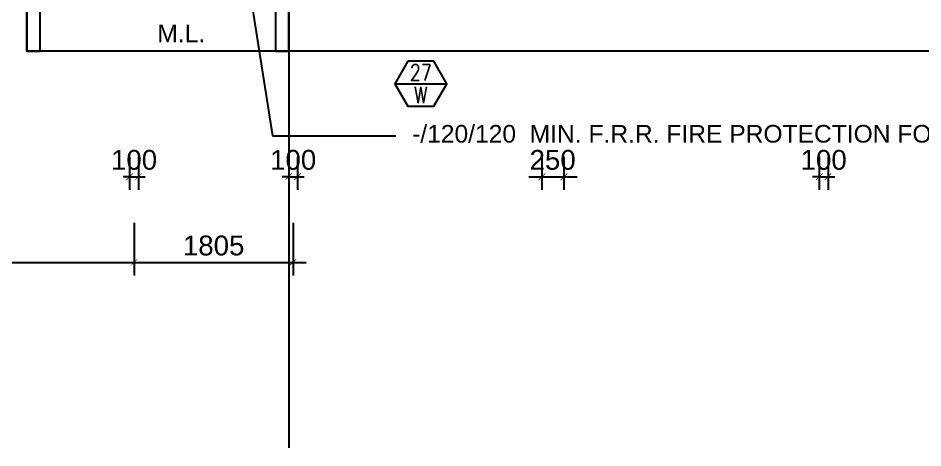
# Model space of a CAD drawing. Header units: millimetres. Extents: x 1500 to 71987, y 7230 to 49618.
# Drawn here: x 51926 to 62202, y 15000 to 19877 of the extents above; entities that cross this region are included whole.
import ezdxf
from ezdxf.enums import TextEntityAlignment as Align

# ---------------------------------------------------------------- set-up
doc = ezdxf.new("R2010")
doc.units = ezdxf.units.MM
doc.header["$MEASUREMENT"] = 0
doc.linetypes.add('CENTERX2', pattern=[101.6, 63.5, -12.7, 12.7, -12.7])
doc.layers.get('0').update_dxf_attribs({"color": 8})
doc.layers.get('Defpoints').update_dxf_attribs({"color": 8})
for name, color, linetype in [('Architectural Features', 8, 'Continuous'), ('GBP Dim', 8, 'Continuous'), ('GBP Text 200', 8, 'Continuous'), ('grid', 8, 'CENTERX2'), ('metal louvres', 8, 'Continuous'), ('TEXT Ref', 8, 'Continuous'), ('Window Mark', 8, 'Continuous')]:
    doc.layers.add(name, color=color, linetype=linetype)
doc.styles.add('BH', font='arial.ttf')
doc.styles.add('ROMANS', font='romans.shx')
doc.dimstyles.new('200 GBP', dxfattribs={"dimscale": 1.5, "dimtxt": 150, "dimasz": 50, "dimexe": 100, "dimexo": 50, "dimgap": 50, "dimtad": 1, "dimdec": 0, "dimzin": 0, "dimdsep": 46, "dimtxsty": 'BH', "dimblk": 'ARCHTICK', "dimcen": 0.09, "dimdle": 100, "dimclrd": 9, "dimclre": 9, "dimclrt": 1, "dimadec": 0, "dimazin": 0, "dimtfac": 1, "dimtdec": 0, "dimtix": 1, "dimtmove": 2, "dimatfit": 3, "dimldrblk": 'ARCHTICK', "dimfxl": 300, "dimfxlon": 1, "dimtolj": 1, "dimtzin": 0, "dimarcsym": 0})
doc.dimstyles.get("Standard").update_dxf_attribs({"dimtxt": 0.18, "dimasz": 0.18, "dimexe": 0.18, "dimexo": 0.0625, "dimgap": 0.09, "dimtad": 0, "dimtih": 1, "dimtoh": 1, "dimdec": 4, "dimzin": 0, "dimdsep": 46, "dimtxsty": 'Standard', "dimcen": 0.09, "dimadec": 0, "dimazin": 0, "dimtfac": 1, "dimtdec": 4, "dimtofl": 0, "dimtmove": 0, "dimatfit": 3, "dimfxl": 1, "dimtolj": 1, "dimtzin": 0, "dimarcsym": 0})

# ---------------------------------------------------------------- blocks, each defined once
blk = doc.blocks.new('MISCWINDOWS')
blk.add_line((-4.04, 0), (4.04, 0))
blk.add_lwpolyline([(-2.02, 3.5), (-4.04, 0), (-2.02, -3.5), (2.02, -3.5), (4.04, 0), (2.02, 3.5)], close=True)
at = {"style": 'BH'}
for tag, p in [('MARK_NUMBER', (0, 1.75)), ('DWG_NUMBER', (0, -1.75))]:
    blk.add_attdef(tag, text='', height=2.5, dxfattribs=at).set_placement(p, align=Align.MIDDLE_CENTER)
blk = doc.blocks.new('A$C65CE4B9A')
at = {"layer": 'grid', "ltscale": 200}
blk.add_line((-14000, 10500), (-14000, -20450), dxfattribs=at)
blk = doc.blocks.new('_ArchTick')
at = {"color": 0, "const_width": 0.1}
blk.add_lwpolyline([(0.5, 0.5), (-0.5, -0.5)], dxfattribs=at)
blk = doc.blocks.new('*D80')
at = {"layer": 'Defpoints', "color": 0, "transparency": 16777216}
for p in [(53293, 19127), (53193, 19106, 0), (53293, 18077)]:
    blk.add_point(p, dxfattribs=at)
at = {"layer": 'GBP Dim', "color": 9, "lineweight": -2, "transparency": 16777216}
for p, q in [((53193, 18302), (53193, 17927)), ((53293, 18302), (53293, 17927)), ((53193, 18077), (53118, 18077)), ((53193, 18077), (53293, 18077)), ((53293, 18077), (53368, 18077))]:
    blk.add_line(p, q, dxfattribs=at)
at = {"layer": 'GBP Dim', "color": 9, "lineweight": -2, "transparency": 16777216, "xscale": 75, "yscale": 75, "zscale": 75}
blk.add_blockref('_ArchTick', (53193, 18077), dxfattribs=at)
at = {"layer": 'GBP Dim', "color": 9, "lineweight": -2, "transparency": 16777216, "xscale": 75, "yscale": 75, "zscale": 75, "rotation": 180}
blk.add_blockref('_ArchTick', (53293, 18077), dxfattribs=at)
at = {"layer": 'GBP Dim', "transparency": 16777216, "insert": (53243, 18267), "char_height": 225, "attachment_point": 5, "style": 'BH'}
blk.add_mtext('\\A1;100', dxfattribs=at)
blk = doc.blocks.new('*D81')
at = {"layer": 'Defpoints', "color": 0, "transparency": 16777216}
for p in [(55100, 19126), (55000, 19105, 0), (55100, 18077)]:
    blk.add_point(p, dxfattribs=at)
at = {"layer": 'GBP Dim', "color": 9, "lineweight": -2, "transparency": 16777216}
for p, q in [((55000, 18302), (55000, 17927)), ((55100, 18302), (55100, 17927)), ((55000, 18077), (54925, 18077)), ((55000, 18077), (55100, 18077)), ((55100, 18077), (55175, 18077))]:
    blk.add_line(p, q, dxfattribs=at)
at = {"layer": 'GBP Dim', "color": 9, "lineweight": -2, "transparency": 16777216, "xscale": 75, "yscale": 75, "zscale": 75}
blk.add_blockref('_ArchTick', (55000, 18077), dxfattribs=at)
at = {"layer": 'GBP Dim', "color": 9, "lineweight": -2, "transparency": 16777216, "xscale": 75, "yscale": 75, "zscale": 75, "rotation": 180}
blk.add_blockref('_ArchTick', (55100, 18077), dxfattribs=at)
at = {"layer": 'GBP Dim', "transparency": 16777216, "insert": (55050, 18267), "char_height": 225, "attachment_point": 5, "style": 'BH'}
blk.add_mtext('\\A1;100', dxfattribs=at)
blk = doc.blocks.new('*D82')
at = {"layer": 'Defpoints', "color": 0, "transparency": 16777216}
for p in [(57875, 19105, 0), (58125, 19111), (58125, 18077)]:
    blk.add_point(p, dxfattribs=at)
at = {"layer": 'GBP Dim', "color": 9, "lineweight": -2, "transparency": 16777216}
for p, q in [((57875, 18302), (57875, 17927)), ((58125, 18302), (58125, 17927)), ((57725, 18077), (58275, 18077))]:
    blk.add_line(p, q, dxfattribs=at)
at = {"layer": 'GBP Dim', "color": 9, "lineweight": -2, "transparency": 16777216, "xscale": 75, "yscale": 75, "zscale": 75, "rotation": 180}
blk.add_blockref('_ArchTick', (57875, 18077), dxfattribs=at)
at = {"layer": 'GBP Dim', "color": 9, "lineweight": -2, "transparency": 16777216, "xscale": 75, "yscale": 75, "zscale": 75}
blk.add_blockref('_ArchTick', (58125, 18077), dxfattribs=at)
at = {"layer": 'GBP Dim', "transparency": 16777216, "insert": (57997, 18267), "char_height": 225, "attachment_point": 5, "style": 'BH'}
blk.add_mtext('\\A1;250', dxfattribs=at)
blk = doc.blocks.new('*D83')
at = {"layer": 'Defpoints', "color": 0, "transparency": 16777216}
for p in [(61125, 19126), (61025, 19105, 0), (61125, 18077)]:
    blk.add_point(p, dxfattribs=at)
at = {"layer": 'GBP Dim', "color": 9, "lineweight": -2, "transparency": 16777216}
for p, q in [((61025, 18302), (61025, 17927)), ((61125, 18302), (61125, 17927)), ((61025, 18077), (60950, 18077)), ((61025, 18077), (61125, 18077)), ((61125, 18077), (61200, 18077))]:
    blk.add_line(p, q, dxfattribs=at)
at = {"layer": 'GBP Dim', "color": 9, "lineweight": -2, "transparency": 16777216, "xscale": 75, "yscale": 75, "zscale": 75}
blk.add_blockref('_ArchTick', (61025, 18077), dxfattribs=at)
at = {"layer": 'GBP Dim', "color": 9, "lineweight": -2, "transparency": 16777216, "xscale": 75, "yscale": 75, "zscale": 75, "rotation": 180}
blk.add_blockref('_ArchTick', (61125, 18077), dxfattribs=at)
at = {"layer": 'GBP Dim', "transparency": 16777216, "insert": (61075, 18267), "char_height": 225, "attachment_point": 5, "style": 'BH'}
blk.add_mtext('\\A1;100', dxfattribs=at)
blk = doc.blocks.new('*D72')
at = {"layer": 'Defpoints', "color": 0, "transparency": 16777216}
for p in [(49269, 20000), (53244, 19128), (53244, 17105)]:
    blk.add_point(p, dxfattribs=at)
at = {"layer": 'GBP Dim', "color": 9, "lineweight": -2, "transparency": 16777216}
for p, q in [((49269, 17555), (49269, 16955)), ((53244, 17555), (53244, 16955)), ((49119, 17105), (53394, 17105))]:
    blk.add_line(p, q, dxfattribs=at)
at = {"layer": 'GBP Dim', "color": 9, "lineweight": -2, "transparency": 16777216, "xscale": 75, "yscale": 75, "zscale": 75, "rotation": 180}
blk.add_blockref('_ArchTick', (49269, 17105), dxfattribs=at)
at = {"layer": 'GBP Dim', "color": 9, "lineweight": -2, "transparency": 16777216, "xscale": 75, "yscale": 75, "zscale": 75}
blk.add_blockref('_ArchTick', (53244, 17105), dxfattribs=at)
at = {"layer": 'GBP Dim', "transparency": 16777216, "insert": (51256, 17295), "char_height": 225, "attachment_point": 5, "style": 'BH'}
blk.add_mtext('\\A1;3975', dxfattribs=at)
blk = doc.blocks.new('*D73')
at = {"layer": 'Defpoints', "color": 0, "transparency": 16777216}
for p in [(55049, 20028), (53244, 19128), (55049, 17105)]:
    blk.add_point(p, dxfattribs=at)
at = {"layer": 'GBP Dim', "color": 9, "lineweight": -2, "transparency": 16777216}
for p, q in [((53244, 17555), (53244, 16955)), ((55049, 17555), (55049, 16955)), ((53094, 17105), (55199, 17105))]:
    blk.add_line(p, q, dxfattribs=at)
at = {"layer": 'GBP Dim', "color": 9, "lineweight": -2, "transparency": 16777216, "xscale": 75, "yscale": 75, "zscale": 75, "rotation": 180}
blk.add_blockref('_ArchTick', (53244, 17105), dxfattribs=at)
at = {"layer": 'GBP Dim', "color": 9, "lineweight": -2, "transparency": 16777216, "xscale": 75, "yscale": 75, "zscale": 75}
blk.add_blockref('_ArchTick', (55049, 17105), dxfattribs=at)
at = {"layer": 'GBP Dim', "transparency": 16777216, "insert": (54147, 17295), "char_height": 225, "attachment_point": 5, "style": 'BH'}
blk.add_mtext('\\A1;1805', dxfattribs=at)

msp = doc.modelspace()

# ---------------------------------------------------------------- linework, layer by layer
at = {"layer": 'Architectural Features', "ltscale": 50}
for points in [[(64100, 24300), (64599.1, 24300), (64598.1, 20000), (64599.1, 19500), (64600.1, 19500), (52025.9, 19500)], [(52025.9, 19500), (52025.9, 19500), (52025.9, 20000)]]:
    msp.add_lwpolyline(points, dxfattribs=at)
at = {"layer": 'Architectural Features', "ltscale": 50, "elevation": 0}
for points in [[(52025.9, 20000), (52025.9, 19500), (52175.9, 19500), (52175.9, 20000.1)], [(54850.9, 20000), (54850.9, 19500), (55000.9, 19500), (55000.6, 20000.1)]]:
    msp.add_lwpolyline(points, dxfattribs=at)

# ---------------------------------------------------------------- block references
at = {"layer": 'TEXT Ref'}
msp.add_blockref('A$C65CE4B9A', (69000, 35450), dxfattribs=at)
at = {"layer": 'Window Mark'}
ref = msp.add_blockref('MISCWINDOWS', (56500, 19132.1), dxfattribs=dict(at, xscale=73.25, yscale=73.25, zscale=73.25))
ref.add_attrib('MARK_NUMBER', '27', dxfattribs={"layer": '0', "height": 183.12, "style": 'ROMANS', "width": 0.8}).set_placement((56500, 19260.3), align=Align.MIDDLE_CENTER)
ref.add_attrib('DWG_NUMBER', 'W', dxfattribs={"layer": '0', "height": 183.1, "style": 'ROMANS', "width": 0.8}).set_placement((56500, 19003.9), align=Align.MIDDLE_CENTER)

# ---------------------------------------------------------------- texts
at = {"layer": 'GBP Text 200', "insert": (56401.1, 18664.2), "char_height": 200, "width": 8668.13, "attachment_point": 1, "style": 'BH'}
msp.add_mtext('-/120/120  MIN. F.R.R. FIRE PROTECTION FOR STAIRCASE', dxfattribs=at)
at = {"layer": 'metal louvres', "style": 'BH'}
msp.add_text('M.L.', height=200, rotation=0.00004, dxfattribs=at).set_placement((53779.7, 19603.4), align=Align.CENTER)

# ---------------------------------------------------------------- dimensions: what is measured, and where the dimension line sits
at = {"layer": 'GBP Dim'}
for base, p1, p2, picture, middle in [((53244, 17105.1), (49268.9, 20000), (53244, 19127.9), '*D72', (51256.5, 17295.1)), ((55049, 17105.1), (53244, 19127.9), (55049, 20027.8), '*D73', (54146.5, 17295))]:
    dim = msp.add_linear_dim(base=base, p1=p1, p2=p2, dimstyle='200 GBP', override={"dimclrt": 256, "dimfxl": 300, "dimfxlon": 1}, dxfattribs=at)
    dim.commit()
    dim.dimension.update_dxf_attribs({"geometry": picture, "text_midpoint": middle})
for base, p1, p2, picture, middle in [((53293.4, 18077.3), (53193.4, 19105.6, 0), (53293.4, 19126.6), '*D80', (53243.4, 18267.2)), ((55099.7, 18077), (54999.7, 19105.3, 0), (55099.7, 19126.3), '*D81', (55049.7, 18266.9)), ((61125, 18077), (61025, 19105.3, 0), (61125, 19126.3), '*D83', (61075, 18266.9)), ((58125, 18077), (57875, 19105.3, 0), (58125, 19110.9), '*D82', (57997.5, 18266.9))]:
    dim = msp.add_linear_dim(base=base, p1=p1, p2=p2, dimstyle='200 GBP', override={"dimclrt": 256, "dimfxl": 150}, dxfattribs=at)
    dim.commit()
    dim.dimension.update_dxf_attribs({"geometry": picture, "text_midpoint": middle, "dimtype": 160})

# ---------------------------------------------------------------- leaders
at = {"layer": 'GBP Text 200'}
msp.add_leader([(53912.5, 24256.7), (54817, 18542.1), (56217.3, 18542.1)], dimstyle='Standard', override={"dimscale": 2, "dimtxt": 200, "dimasz": 125, "dimexe": 166.67, "dimexo": 100, "dimgap": 100, "dimtih": 0, "dimtoh": 0, "dimdec": 0, "dimrnd": 5.001, "dimtxsty": 'BH', "dimdle": 166.666667, "dimclrd": 9, "dimclre": 9, "dimclrt": 1, "dimtdec": 0, "dimtix": 1, "dimtofl": 1, "dimtmove": 2, "dimfxl": 50}, dxfattribs=at)

doc.saveas('drawing.dxf')
